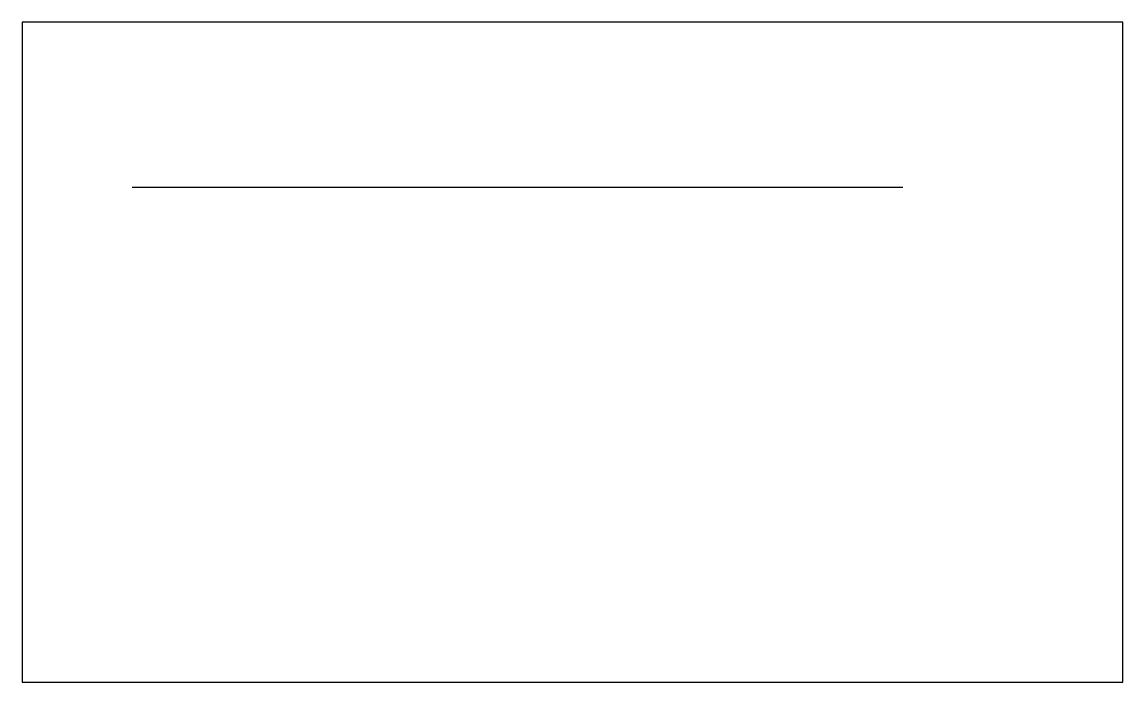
# Model space of a CAD drawing. Header units: metres. Extents: x 0 to 10, y 0 to 6.
import ezdxf

# ---------------------------------------------------------------- set-up
doc = ezdxf.new("R2010")
doc.units = ezdxf.units.M

msp = doc.modelspace()

# ---------------------------------------------------------------- linework, layer by layer
at = {"layer": 'DUCT'}
msp.add_line((1, 4.5, 0.9), (8, 4.5, 0.9), dxfattribs=at)
at = {"layer": 'WALLS'}
for p, q in [((10, 6), (0, 6)), ((0, 6), (0, 0)), ((10, 0), (10, 6)), ((0, 0), (10, 0))]:
    msp.add_line(p, q, dxfattribs=at)

doc.saveas('drawing.dxf')
